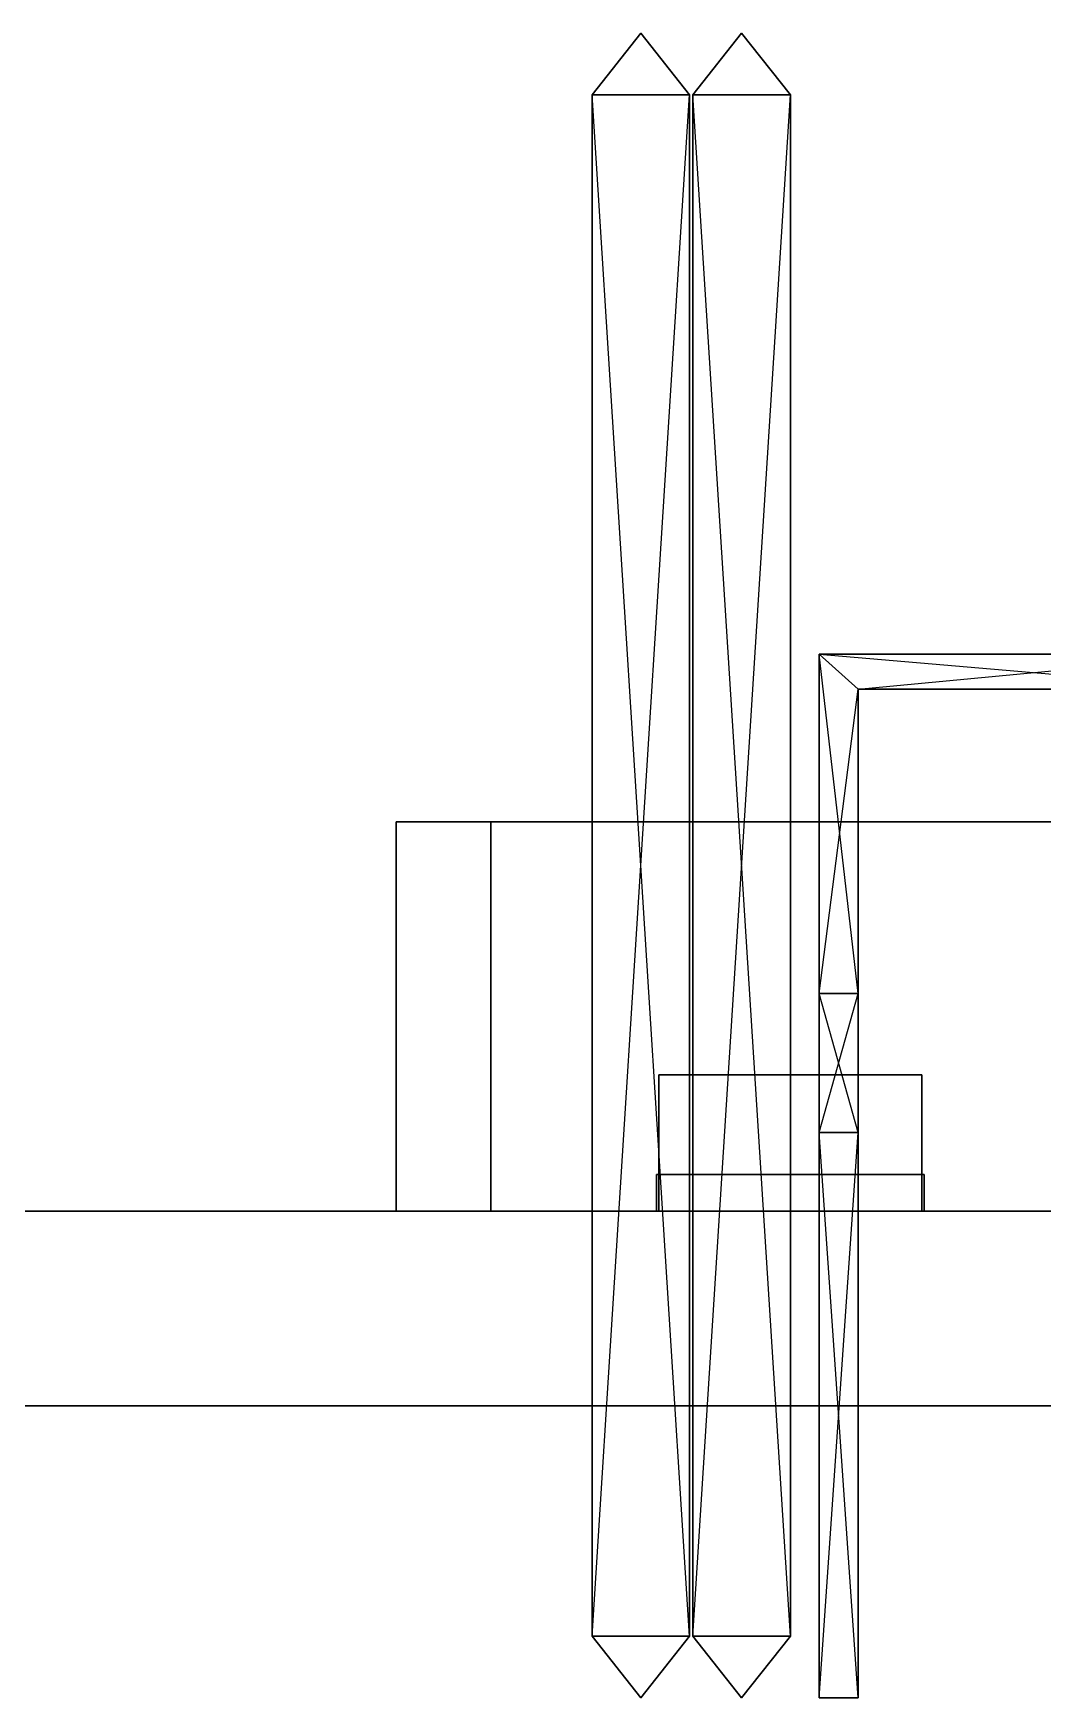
# Model space of a CAD drawing. Extents: x -3564 to 3564, y -219 to 258.
# Drawn here: x -1152.8 to -948.8, y -78.7 to 257.9 of the extents above; entities that cross this region are included whole.
import ezdxf

# ---------------------------------------------------------------- set-up
doc = ezdxf.new("R2010")
doc.units = 0
doc.layers.add('UB3D', color=1, linetype='CONTINUOUS')

msp = doc.modelspace()

# ---------------------------------------------------------------- linework, layer by layer
at = {"layer": 'UB3D', "color": 254}
for points in [[(-1020.15748, 245.406811, -1320.15748), (-1039.84252, 245.406811, -1320.15748), (-1030, 257.874016, -1330)], [(-1039.84252, 245.406811, -1339.84252), (-1020.15748, 245.406811, -1339.84252), (-1030, 257.874016, -1330)], [(-1039.84252, 245.406811, -1320.15748), (-1039.84252, 245.406811, -1339.84252), (-1030, 257.874016, -1330)], [(-1020.15748, 245.406811, -1339.84252), (-1020.15748, 245.406811, -1320.15748), (-1030, 257.874016, -1330)], [(-1019.47752, 245.406811, 1309.79248), (-999.79248, 245.406811, 1309.79248), (-1009.635, 257.874016, 1319.635)], [(-999.79248, 245.406811, 1329.47752), (-1019.47752, 245.406811, 1329.47752), (-1009.635, 257.874016, 1319.635)], [(-1019.47752, 245.406811, 1329.47752), (-1019.47752, 245.406811, 1309.79248), (-1009.635, 257.874016, 1319.635)], [(-999.79248, 245.406811, 1309.79248), (-999.79248, 245.406811, 1329.47752), (-1009.635, 257.874016, 1319.635)], [(-1020.15748, -66.272953, -1320.15748), (-1039.84252, -66.272953, -1320.15748), (-1020.15748, 245.406811, -1320.15748)], [(-1039.84252, -66.272953, -1320.15748), (-1020.15748, 245.406811, -1320.15748), (-1039.84252, 245.406811, -1320.15748)], [(-1039.84252, -66.272953, -1339.84252), (-1020.15748, -66.272953, -1339.84252), (-1039.84252, 245.406811, -1339.84252)], [(-1020.15748, -66.272953, -1339.84252), (-1039.84252, 245.406811, -1339.84252), (-1020.15748, 245.406811, -1339.84252)], [(-1039.84252, -66.272953, -1320.15748), (-1039.84252, -66.272953, -1339.84252), (-1039.84252, 245.406811, -1320.15748)], [(-1039.84252, -66.272953, -1339.84252), (-1039.84252, 245.406811, -1320.15748), (-1039.84252, 245.406811, -1339.84252)], [(-1020.15748, -66.272953, -1339.84252), (-1020.15748, -66.272953, -1320.15748), (-1020.15748, 245.406811, -1339.84252)], [(-1020.15748, -66.272953, -1320.15748), (-1020.15748, 245.406811, -1339.84252), (-1020.15748, 245.406811, -1320.15748)], [(-1019.47752, -66.272953, 1309.79248), (-999.79248, -66.272953, 1309.79248), (-1019.47752, 245.406811, 1309.79248)], [(-999.79248, -66.272953, 1309.79248), (-1019.47752, 245.406811, 1309.79248), (-999.79248, 245.406811, 1309.79248)], [(-999.79248, -66.272953, 1329.47752), (-1019.47752, -66.272953, 1329.47752), (-999.79248, 245.406811, 1329.47752)], [(-1019.47752, -66.272953, 1329.47752), (-999.79248, 245.406811, 1329.47752), (-1019.47752, 245.406811, 1329.47752)], [(-1019.47752, -66.272953, 1329.47752), (-1019.47752, -66.272953, 1309.79248), (-1019.47752, 245.406811, 1329.47752)], [(-1019.47752, -66.272953, 1309.79248), (-1019.47752, 245.406811, 1329.47752), (-1019.47752, 245.406811, 1309.79248)], [(-999.79248, -66.272953, 1309.79248), (-999.79248, -66.272953, 1329.47752), (-999.79248, 245.406811, 1309.79248)], [(-999.79248, -66.272953, 1329.47752), (-999.79248, 245.406811, 1309.79248), (-999.79248, 245.406811, 1329.47752)], [(-993.937008, 63.700787, -538.543307), (-993.937008, 63.700787, -481.456693), (-993.937008, 132.283465, -538.543307)], [(-993.937008, 63.700787, -481.456693), (-993.937008, 132.283465, -538.543307), (-993.937008, 132.283465, -481.456693)], [(-993.937008, 132.283465, -538.543307), (-993.937008, 132.283465, -481.456693), (-911.259843, 132.283465, -538.543307)], [(-993.937008, 132.283465, -481.456693), (-911.259843, 132.283465, -538.543307), (-911.259843, 132.283465, -481.456693)], [(-993.937008, 63.700787, -538.543307), (-986.062992, 125.249331, -538.543307), (-993.937008, 132.283465, -538.543307)], [(-986.062992, 125.249331, -538.543307), (-993.937008, 132.283465, -538.543307), (-911.259843, 125.249331, -538.543307)], [(-993.937008, 132.283465, -538.543307), (-911.259843, 125.249331, -538.543307), (-911.259843, 132.283465, -538.543307)], [(-993.937008, 63.700787, -481.456693), (-986.062992, 63.700787, -481.456693), (-993.937008, 132.283465, -481.456693)], [(-986.062992, 63.700787, -481.456693), (-993.937008, 132.283465, -481.456693), (-986.062992, 125.249331, -481.456693)], [(-993.937008, 132.283465, -481.456693), (-986.062992, 125.249331, -481.456693), (-911.259843, 132.283465, -481.456693)], [(-993.937008, 63.700787, -638.543307), (-993.937008, 63.700787, -581.456693), (-993.937008, 132.283465, -638.543307)], [(-993.937008, 63.700787, -581.456693), (-993.937008, 132.283465, -638.543307), (-993.937008, 132.283465, -581.456693)], [(-993.937008, 132.283465, -638.543307), (-993.937008, 132.283465, -581.456693), (-911.259843, 132.283465, -638.543307)], [(-993.937008, 132.283465, -581.456693), (-911.259843, 132.283465, -638.543307), (-911.259843, 132.283465, -581.456693)], [(-993.937008, 63.700787, -638.543307), (-986.062992, 125.249331, -638.543307), (-993.937008, 132.283465, -638.543307)], [(-986.062992, 125.249331, -638.543307), (-993.937008, 132.283465, -638.543307), (-911.259843, 125.249331, -638.543307)], [(-993.937008, 132.283465, -638.543307), (-911.259843, 125.249331, -638.543307), (-911.259843, 132.283465, -638.543307)], [(-993.937008, 63.700787, -581.456693), (-986.062992, 63.700787, -581.456693), (-993.937008, 132.283465, -581.456693)], [(-986.062992, 63.700787, -581.456693), (-993.937008, 132.283465, -581.456693), (-986.062992, 125.249331, -581.456693)], [(-993.937008, 132.283465, -581.456693), (-986.062992, 125.249331, -581.456693), (-911.259843, 132.283465, -581.456693)], [(-993.937008, 63.700787, 141.456693), (-993.937008, 63.700787, 198.543307), (-993.937008, 132.283465, 141.456693)], [(-993.937008, 63.700787, 198.543307), (-993.937008, 132.283465, 141.456693), (-993.937008, 132.283465, 198.543307)], [(-993.937008, 132.283465, 141.456693), (-993.937008, 132.283465, 198.543307), (-911.259843, 132.283465, 141.456693)], [(-993.937008, 132.283465, 198.543307), (-911.259843, 132.283465, 141.456693), (-911.259843, 132.283465, 198.543307)], [(-993.937008, 63.700787, 141.456693), (-986.062992, 125.249331, 141.456693), (-993.937008, 132.283465, 141.456693)], [(-986.062992, 125.249331, 141.456693), (-993.937008, 132.283465, 141.456693), (-911.259843, 125.249331, 141.456693)], [(-993.937008, 132.283465, 141.456693), (-911.259843, 125.249331, 141.456693), (-911.259843, 132.283465, 141.456693)], [(-993.937008, 63.700787, 198.543307), (-986.062992, 63.700787, 198.543307), (-993.937008, 132.283465, 198.543307)], [(-986.062992, 63.700787, 198.543307), (-993.937008, 132.283465, 198.543307), (-986.062992, 125.249331, 198.543307)], [(-993.937008, 132.283465, 198.543307), (-986.062992, 125.249331, 198.543307), (-911.259843, 132.283465, 198.543307)], [(-993.937008, 63.700787, 241.456693), (-993.937008, 63.700787, 298.543307), (-993.937008, 132.283465, 241.456693)], [(-993.937008, 63.700787, 298.543307), (-993.937008, 132.283465, 241.456693), (-993.937008, 132.283465, 298.543307)], [(-993.937008, 132.283465, 241.456693), (-993.937008, 132.283465, 298.543307), (-911.259843, 132.283465, 241.456693)], [(-993.937008, 132.283465, 298.543307), (-911.259843, 132.283465, 241.456693), (-911.259843, 132.283465, 298.543307)], [(-993.937008, 63.700787, 241.456693), (-986.062992, 125.249331, 241.456693), (-993.937008, 132.283465, 241.456693)], [(-986.062992, 125.249331, 241.456693), (-993.937008, 132.283465, 241.456693), (-911.259843, 125.249331, 241.456693)], [(-993.937008, 132.283465, 241.456693), (-911.259843, 125.249331, 241.456693), (-911.259843, 132.283465, 241.456693)], [(-993.937008, 63.700787, 298.543307), (-986.062992, 63.700787, 298.543307), (-993.937008, 132.283465, 298.543307)], [(-986.062992, 63.700787, 298.543307), (-993.937008, 132.283465, 298.543307), (-986.062992, 125.249331, 298.543307)], [(-993.937008, 132.283465, 298.543307), (-986.062992, 125.249331, 298.543307), (-911.259843, 132.283465, 298.543307)], [(-986.062992, 125.249331, -481.456693), (-911.259843, 132.283465, -481.456693), (-911.259843, 125.249331, -481.456693)], [(-986.062992, 125.249331, -581.456693), (-911.259843, 132.283465, -581.456693), (-911.259843, 125.249331, -581.456693)], [(-986.062992, 125.249331, 198.543307), (-911.259843, 132.283465, 198.543307), (-911.259843, 125.249331, 198.543307)], [(-986.062992, 125.249331, 298.543307), (-911.259843, 132.283465, 298.543307), (-911.259843, 125.249331, 298.543307)], [(-986.062992, 63.700787, -538.543307), (-993.937008, 63.700787, -538.543307), (-986.062992, 125.249331, -538.543307)], [(-986.062992, 63.700787, -638.543307), (-993.937008, 63.700787, -638.543307), (-986.062992, 125.249331, -638.543307)], [(-986.062992, 63.700787, 141.456693), (-993.937008, 63.700787, 141.456693), (-986.062992, 125.249331, 141.456693)], [(-986.062992, 63.700787, 241.456693), (-993.937008, 63.700787, 241.456693), (-986.062992, 125.249331, 241.456693)], [(-911.259843, 125.249331, -538.543307), (-911.259843, 125.249331, -481.456693), (-986.062992, 125.249331, -538.543307)], [(-911.259843, 125.249331, -481.456693), (-986.062992, 125.249331, -538.543307), (-986.062992, 125.249331, -481.456693)], [(-986.062992, 125.249331, -538.543307), (-986.062992, 125.249331, -481.456693), (-986.062992, 63.700787, -538.543307)], [(-986.062992, 125.249331, -481.456693), (-986.062992, 63.700787, -538.543307), (-986.062992, 63.700787, -481.456693)], [(-911.259843, 125.249331, -638.543307), (-911.259843, 125.249331, -581.456693), (-986.062992, 125.249331, -638.543307)], [(-911.259843, 125.249331, -581.456693), (-986.062992, 125.249331, -638.543307), (-986.062992, 125.249331, -581.456693)], [(-986.062992, 125.249331, -638.543307), (-986.062992, 125.249331, -581.456693), (-986.062992, 63.700787, -638.543307)], [(-986.062992, 125.249331, -581.456693), (-986.062992, 63.700787, -638.543307), (-986.062992, 63.700787, -581.456693)], [(-911.259843, 125.249331, 141.456693), (-911.259843, 125.249331, 198.543307), (-986.062992, 125.249331, 141.456693)], [(-911.259843, 125.249331, 198.543307), (-986.062992, 125.249331, 141.456693), (-986.062992, 125.249331, 198.543307)], [(-986.062992, 125.249331, 141.456693), (-986.062992, 125.249331, 198.543307), (-986.062992, 63.700787, 141.456693)], [(-986.062992, 125.249331, 198.543307), (-986.062992, 63.700787, 141.456693), (-986.062992, 63.700787, 198.543307)], [(-911.259843, 125.249331, 241.456693), (-911.259843, 125.249331, 298.543307), (-986.062992, 125.249331, 241.456693)], [(-911.259843, 125.249331, 298.543307), (-986.062992, 125.249331, 241.456693), (-986.062992, 125.249331, 298.543307)], [(-986.062992, 125.249331, 241.456693), (-986.062992, 125.249331, 298.543307), (-986.062992, 63.700787, 241.456693)], [(-986.062992, 125.249331, 298.543307), (-986.062992, 63.700787, 241.456693), (-986.062992, 63.700787, 298.543307)], [(-993.937008, 35.564291, -517.874016), (-993.937008, 35.564291, -502.125984), (-993.937008, 63.700787, -538.543307)], [(-993.937008, 35.564291, -502.125984), (-993.937008, 63.700787, -538.543307), (-993.937008, 63.700787, -481.456693)], [(-986.062992, 35.564291, -517.874016), (-993.937008, 35.564291, -517.874016), (-986.062992, 63.700787, -538.543307)], [(-993.937008, 35.564291, -517.874016), (-986.062992, 63.700787, -538.543307), (-993.937008, 63.700787, -538.543307)], [(-993.937008, 35.564291, -502.125984), (-986.062992, 35.564291, -502.125984), (-993.937008, 63.700787, -481.456693)], [(-986.062992, 35.564291, -502.125984), (-993.937008, 63.700787, -481.456693), (-986.062992, 63.700787, -481.456693)], [(-993.937008, 35.564291, -617.874016), (-993.937008, 35.564291, -602.125984), (-993.937008, 63.700787, -638.543307)], [(-993.937008, 35.564291, -602.125984), (-993.937008, 63.700787, -638.543307), (-993.937008, 63.700787, -581.456693)], [(-986.062992, 35.564291, -617.874016), (-993.937008, 35.564291, -617.874016), (-986.062992, 63.700787, -638.543307)], [(-993.937008, 35.564291, -617.874016), (-986.062992, 63.700787, -638.543307), (-993.937008, 63.700787, -638.543307)], [(-993.937008, 35.564291, -602.125984), (-986.062992, 35.564291, -602.125984), (-993.937008, 63.700787, -581.456693)], [(-986.062992, 35.564291, -602.125984), (-993.937008, 63.700787, -581.456693), (-986.062992, 63.700787, -581.456693)], [(-993.937008, 35.564291, 162.125984), (-993.937008, 35.564291, 177.874016), (-993.937008, 63.700787, 141.456693)], [(-993.937008, 35.564291, 177.874016), (-993.937008, 63.700787, 141.456693), (-993.937008, 63.700787, 198.543307)], [(-986.062992, 35.564291, 162.125984), (-993.937008, 35.564291, 162.125984), (-986.062992, 63.700787, 141.456693)], [(-993.937008, 35.564291, 162.125984), (-986.062992, 63.700787, 141.456693), (-993.937008, 63.700787, 141.456693)], [(-993.937008, 35.564291, 177.874016), (-986.062992, 35.564291, 177.874016), (-993.937008, 63.700787, 198.543307)], [(-986.062992, 35.564291, 177.874016), (-993.937008, 63.700787, 198.543307), (-986.062992, 63.700787, 198.543307)], [(-993.937008, 35.564291, 262.125984), (-993.937008, 35.564291, 277.874016), (-993.937008, 63.700787, 241.456693)], [(-993.937008, 35.564291, 277.874016), (-993.937008, 63.700787, 241.456693), (-993.937008, 63.700787, 298.543307)], [(-986.062992, 35.564291, 262.125984), (-993.937008, 35.564291, 262.125984), (-986.062992, 63.700787, 241.456693)], [(-993.937008, 35.564291, 262.125984), (-986.062992, 63.700787, 241.456693), (-993.937008, 63.700787, 241.456693)], [(-993.937008, 35.564291, 277.874016), (-986.062992, 35.564291, 277.874016), (-993.937008, 63.700787, 298.543307)], [(-986.062992, 35.564291, 277.874016), (-993.937008, 63.700787, 298.543307), (-986.062992, 63.700787, 298.543307)], [(-986.062992, 63.700787, -538.543307), (-986.062992, 63.700787, -481.456693), (-986.062992, 35.564291, -517.874016)], [(-986.062992, 63.700787, -481.456693), (-986.062992, 35.564291, -517.874016), (-986.062992, 35.564291, -502.125984)], [(-986.062992, 63.700787, -638.543307), (-986.062992, 63.700787, -581.456693), (-986.062992, 35.564291, -617.874016)], [(-986.062992, 63.700787, -581.456693), (-986.062992, 35.564291, -617.874016), (-986.062992, 35.564291, -602.125984)], [(-986.062992, 63.700787, 141.456693), (-986.062992, 63.700787, 198.543307), (-986.062992, 35.564291, 162.125984)], [(-986.062992, 63.700787, 198.543307), (-986.062992, 35.564291, 162.125984), (-986.062992, 35.564291, 177.874016)], [(-986.062992, 63.700787, 241.456693), (-986.062992, 63.700787, 298.543307), (-986.062992, 35.564291, 262.125984)], [(-986.062992, 63.700787, 298.543307), (-986.062992, 35.564291, 262.125984), (-986.062992, 35.564291, 277.874016)], [(-993.937008, -78.740157, -517.874016), (-993.937008, -78.740157, -502.125984), (-993.937008, 35.564291, -517.874016)], [(-993.937008, -78.740157, -502.125984), (-993.937008, 35.564291, -517.874016), (-993.937008, 35.564291, -502.125984)], [(-986.062992, -78.740157, -517.874016), (-993.937008, -78.740157, -517.874016), (-986.062992, 35.564291, -517.874016)], [(-993.937008, -78.740157, -517.874016), (-986.062992, 35.564291, -517.874016), (-993.937008, 35.564291, -517.874016)], [(-993.937008, -78.740157, -502.125984), (-986.062992, -78.740157, -502.125984), (-993.937008, 35.564291, -502.125984)], [(-986.062992, -78.740157, -502.125984), (-993.937008, 35.564291, -502.125984), (-986.062992, 35.564291, -502.125984)], [(-993.937008, -78.740157, -617.874016), (-993.937008, -78.740157, -602.125984), (-993.937008, 35.564291, -617.874016)], [(-993.937008, -78.740157, -602.125984), (-993.937008, 35.564291, -617.874016), (-993.937008, 35.564291, -602.125984)], [(-986.062992, -78.740157, -617.874016), (-993.937008, -78.740157, -617.874016), (-986.062992, 35.564291, -617.874016)], [(-993.937008, -78.740157, -617.874016), (-986.062992, 35.564291, -617.874016), (-993.937008, 35.564291, -617.874016)], [(-993.937008, -78.740157, -602.125984), (-986.062992, -78.740157, -602.125984), (-993.937008, 35.564291, -602.125984)], [(-986.062992, -78.740157, -602.125984), (-993.937008, 35.564291, -602.125984), (-986.062992, 35.564291, -602.125984)], [(-993.937008, -78.740157, 162.125984), (-993.937008, -78.740157, 177.874016), (-993.937008, 35.564291, 162.125984)], [(-993.937008, -78.740157, 177.874016), (-993.937008, 35.564291, 162.125984), (-993.937008, 35.564291, 177.874016)], [(-986.062992, -78.740157, 162.125984), (-993.937008, -78.740157, 162.125984), (-986.062992, 35.564291, 162.125984)], [(-993.937008, -78.740157, 162.125984), (-986.062992, 35.564291, 162.125984), (-993.937008, 35.564291, 162.125984)], [(-993.937008, -78.740157, 177.874016), (-986.062992, -78.740157, 177.874016), (-993.937008, 35.564291, 177.874016)], [(-986.062992, -78.740157, 177.874016), (-993.937008, 35.564291, 177.874016), (-986.062992, 35.564291, 177.874016)], [(-993.937008, -78.740157, 262.125984), (-993.937008, -78.740157, 277.874016), (-993.937008, 35.564291, 262.125984)], [(-993.937008, -78.740157, 277.874016), (-993.937008, 35.564291, 262.125984), (-993.937008, 35.564291, 277.874016)], [(-986.062992, -78.740157, 262.125984), (-993.937008, -78.740157, 262.125984), (-986.062992, 35.564291, 262.125984)], [(-993.937008, -78.740157, 262.125984), (-986.062992, 35.564291, 262.125984), (-993.937008, 35.564291, 262.125984)], [(-993.937008, -78.740157, 277.874016), (-986.062992, -78.740157, 277.874016), (-993.937008, 35.564291, 277.874016)], [(-986.062992, -78.740157, 277.874016), (-993.937008, 35.564291, 277.874016), (-986.062992, 35.564291, 277.874016)], [(-986.062992, 35.564291, -517.874016), (-986.062992, 35.564291, -502.125984), (-986.062992, -78.740157, -517.874016)], [(-986.062992, 35.564291, -502.125984), (-986.062992, -78.740157, -517.874016), (-986.062992, -78.740157, -502.125984)], [(-986.062992, 35.564291, -617.874016), (-986.062992, 35.564291, -602.125984), (-986.062992, -78.740157, -617.874016)], [(-986.062992, 35.564291, -602.125984), (-986.062992, -78.740157, -617.874016), (-986.062992, -78.740157, -602.125984)], [(-986.062992, 35.564291, 162.125984), (-986.062992, 35.564291, 177.874016), (-986.062992, -78.740157, 162.125984)], [(-986.062992, 35.564291, 177.874016), (-986.062992, -78.740157, 162.125984), (-986.062992, -78.740157, 177.874016)], [(-986.062992, 35.564291, 262.125984), (-986.062992, 35.564291, 277.874016), (-986.062992, -78.740157, 262.125984)], [(-986.062992, 35.564291, 277.874016), (-986.062992, -78.740157, 262.125984), (-986.062992, -78.740157, 277.874016)], [(-1030, -78.740157, -1330), (-1020.15748, -66.272953, -1320.15748), (-1039.84252, -66.272953, -1320.15748)], [(-1030, -78.740157, -1330), (-1039.84252, -66.272953, -1339.84252), (-1020.15748, -66.272953, -1339.84252)], [(-1030, -78.740157, -1330), (-1039.84252, -66.272953, -1320.15748), (-1039.84252, -66.272953, -1339.84252)], [(-1030, -78.740157, -1330), (-1020.15748, -66.272953, -1339.84252), (-1020.15748, -66.272953, -1320.15748)], [(-1009.635, -78.740157, 1319.635), (-1019.47752, -66.272953, 1309.79248), (-999.79248, -66.272953, 1309.79248)], [(-1009.635, -78.740157, 1319.635), (-999.79248, -66.272953, 1329.47752), (-1019.47752, -66.272953, 1329.47752)], [(-1009.635, -78.740157, 1319.635), (-1019.47752, -66.272953, 1329.47752), (-1019.47752, -66.272953, 1309.79248)], [(-1009.635, -78.740157, 1319.635), (-999.79248, -66.272953, 1309.79248), (-999.79248, -66.272953, 1329.47752)], [(-986.062992, -78.740157, -517.874016), (-986.062992, -78.740157, -502.125984), (-993.937008, -78.740157, -517.874016)], [(-986.062992, -78.740157, -502.125984), (-993.937008, -78.740157, -517.874016), (-993.937008, -78.740157, -502.125984)], [(-986.062992, -78.740157, -617.874016), (-986.062992, -78.740157, -602.125984), (-993.937008, -78.740157, -617.874016)], [(-986.062992, -78.740157, -602.125984), (-993.937008, -78.740157, -617.874016), (-993.937008, -78.740157, -602.125984)], [(-986.062992, -78.740157, 162.125984), (-986.062992, -78.740157, 177.874016), (-993.937008, -78.740157, 162.125984)], [(-986.062992, -78.740157, 177.874016), (-993.937008, -78.740157, 162.125984), (-993.937008, -78.740157, 177.874016)], [(-986.062992, -78.740157, 262.125984), (-986.062992, -78.740157, 277.874016), (-993.937008, -78.740157, 262.125984)], [(-986.062992, -78.740157, 277.874016), (-993.937008, -78.740157, 262.125984), (-993.937008, -78.740157, 277.874016)]]:
    msp.add_3dface(points, dxfattribs=at)
at = {"layer": 'UB3D', "color": 27}
for points in [[(-1079.46, 19.689016, -1379.59), (-1079.46, 19.689016, -1280.51), (-1079.46, 98.429173, -1280.51), (-1079.46, 98.429173, -1379.59)], [(-1079.46, 19.689016, -1280.51), (-679.27, 19.689016, -1280.51), (-679.27, 98.429173, -1280.51), (-1079.46, 98.429173, -1280.51)], [(-679.27, 19.689016, -1379.59), (-1079.46, 19.689016, -1379.59), (-1079.46, 98.429173, -1379.59), (-679.27, 98.429173, -1379.59)], [(-679.27, 98.429173, -1379.59), (-679.27, 98.429173, -1280.51), (-1079.46, 98.429173, -1280.51)], [(-679.27, 98.429173, -1379.59), (-1079.46, 98.429173, -1280.51), (-1079.46, 98.429173, -1379.59)], [(-679.27, 98.429173, -1379.59), (-1079.46, 98.429173, -1379.59), (-679.27, 98.429173, -1379.59)], [(-660.175, 19.689016, 1270.145), (-1060.365, 19.689016, 1270.145), (-1060.365, 98.429173, 1270.145), (-660.175, 98.429173, 1270.145)], [(-1060.365, 19.689016, 1270.145), (-1060.365, 19.689016, 1369.225), (-1060.365, 98.429173, 1369.225), (-1060.365, 98.429173, 1270.145)], [(-1060.365, 19.689016, 1369.225), (-660.175, 19.689016, 1369.225), (-660.175, 98.429173, 1369.225), (-1060.365, 98.429173, 1369.225)], [(-1060.365, 98.429173, 1369.225), (-1060.365, 98.429173, 1270.145), (-660.175, 98.429173, 1270.145)], [(-1060.365, 98.429173, 1369.225), (-660.175, 98.429173, 1270.145), (-660.175, 98.429173, 1369.225)], [(-1060.365, 98.429173, 1369.225), (-660.175, 98.429173, 1369.225), (-1060.365, 98.429173, 1369.225)], [(-973.228346, 19.689016, -262.992126), (-1026.377953, 19.689016, -262.992126), (-1026.377953, 47.248071, -262.992126), (-973.228346, 47.248071, -262.992126)], [(-1026.377953, 19.689016, -262.992126), (-1026.377953, 19.689016, -176.377953), (-1026.377953, 47.248071, -176.377953), (-1026.377953, 47.248071, -262.992126)], [(-1026.377953, 19.689016, -176.377953), (-973.228346, 19.689016, -176.377953), (-973.228346, 47.248071, -176.377953), (-1026.377953, 47.248071, -176.377953)], [(-1026.377953, 47.248071, -176.377953), (-1026.377953, 47.248071, -262.992126), (-973.228346, 47.248071, -262.992126)], [(-1026.377953, 47.248071, -176.377953), (-973.228346, 47.248071, -262.992126), (-973.228346, 47.248071, -176.377953)], [(-1026.377953, 47.248071, -176.377953), (-973.228346, 47.248071, -176.377953), (-1026.377953, 47.248071, -176.377953)], [(-1026.377953, 19.689016, -23.228346), (-1026.377953, 19.689016, 62.992126), (-1026.377953, 47.248071, 62.992126), (-1026.377953, 47.248071, -23.228346)], [(-1026.377953, 19.689016, 62.992126), (-973.228346, 19.689016, 62.992126), (-973.228346, 47.248071, 62.992126), (-1026.377953, 47.248071, 62.992126)], [(-973.228346, 19.689016, -23.228346), (-1026.377953, 19.689016, -23.228346), (-1026.377953, 47.248071, -23.228346), (-973.228346, 47.248071, -23.228346)], [(-973.228346, 47.248071, -23.228346), (-973.228346, 47.248071, 62.992126), (-1026.377953, 47.248071, 62.992126)], [(-973.228346, 47.248071, -23.228346), (-1026.377953, 47.248071, 62.992126), (-1026.377953, 47.248071, -23.228346)], [(-973.228346, 47.248071, -23.228346), (-1026.377953, 47.248071, -23.228346), (-973.228346, 47.248071, -23.228346)], [(-973.228346, 19.689016, -176.377953), (-973.228346, 19.689016, -262.992126), (-973.228346, 47.248071, -262.992126), (-973.228346, 47.248071, -176.377953)], [(-973.228346, 19.689016, 62.992126), (-973.228346, 19.689016, -23.228346), (-973.228346, 47.248071, -23.228346), (-973.228346, 47.248071, 62.992126)], [(-1079.46, 19.689016, -1379.59), (-1079.46, 19.689016, -1280.51), (-679.27, 19.689016, -1280.51)], [(-1079.46, 19.689016, -1379.59), (-679.27, 19.689016, -1280.51), (-679.27, 19.689016, -1379.59)], [(-1079.46, 19.689016, -1379.59), (-679.27, 19.689016, -1379.59), (-1079.46, 19.689016, -1379.59)], [(-660.175, 19.689016, 1369.225), (-660.175, 19.689016, 1270.145), (-1060.365, 19.689016, 1270.145)], [(-660.175, 19.689016, 1369.225), (-1060.365, 19.689016, 1270.145), (-1060.365, 19.689016, 1369.225)], [(-660.175, 19.689016, 1369.225), (-1060.365, 19.689016, 1369.225), (-660.175, 19.689016, 1369.225)], [(-973.228346, 19.689016, -176.377953), (-973.228346, 19.689016, -262.992126), (-1026.377953, 19.689016, -262.992126)], [(-973.228346, 19.689016, -176.377953), (-1026.377953, 19.689016, -262.992126), (-1026.377953, 19.689016, -176.377953)], [(-973.228346, 19.689016, -176.377953), (-1026.377953, 19.689016, -176.377953), (-973.228346, 19.689016, -176.377953)], [(-1026.377953, 19.689016, -23.228346), (-1026.377953, 19.689016, 62.992126), (-973.228346, 19.689016, 62.992126)], [(-1026.377953, 19.689016, -23.228346), (-973.228346, 19.689016, 62.992126), (-973.228346, 19.689016, -23.228346)], [(-1026.377953, 19.689016, -23.228346), (-973.228346, 19.689016, -23.228346), (-1026.377953, 19.689016, -23.228346)]]:
    msp.add_3dface(points, dxfattribs=at)
at = {"layer": 'UB3D', "color": 253}
for points in [[(-972.725984, 19.685039, -203.267717), (-1026.880394, 19.685039, -203.267717), (-1026.880394, 27.074803, -203.267717), (-972.725984, 27.074803, -203.267717)], [(-1026.880394, 19.685039, -203.267717), (-1026.880394, 19.685039, -176.377953), (-1026.880394, 27.074803, -176.377953), (-1026.880394, 27.074803, -203.267717)], [(-1026.880394, 19.685039, -176.377953), (-973.228346, 19.685039, -175.875512), (-973.228346, 27.074803, -175.875512), (-1026.880394, 27.074803, -176.377953)], [(-1026.377953, 19.685039, -263.494488), (-1026.880394, 19.685039, -236.732283), (-1026.880394, 27.074803, -236.732283), (-1026.377953, 27.074803, -263.494488)], [(-1026.880394, 19.685039, -236.732283), (-972.725984, 19.685039, -236.732283), (-972.725984, 27.074803, -236.732283), (-1026.880394, 27.074803, -236.732283)], [(-1026.880394, 27.074803, -176.377953), (-1026.880394, 27.074803, -203.267717), (-972.725984, 27.074803, -203.267717)], [(-1026.880394, 27.074803, -176.377953), (-972.725984, 27.074803, -203.267717), (-973.228346, 27.074803, -175.875512)], [(-1026.880394, 27.074803, -176.377953), (-973.228346, 27.074803, -175.875512), (-1026.880394, 27.074803, -176.377953)], [(-972.725984, 27.074803, -262.992126), (-972.725984, 27.074803, -236.732283), (-1026.880394, 27.074803, -236.732283)], [(-972.725984, 27.074803, -262.992126), (-1026.880394, 27.074803, -236.732283), (-1026.377953, 27.074803, -263.494488)], [(-1026.377953, 19.685039, -23.730709), (-1026.880394, 19.685039, 3.267717), (-1026.880394, 27.074803, 3.267717), (-1026.377953, 27.074803, -23.730709)], [(-1026.880394, 19.685039, 3.267717), (-972.725984, 19.685039, 3.267717), (-972.725984, 27.074803, 3.267717), (-1026.880394, 27.074803, 3.267717)], [(-972.725984, 19.685039, 36.732283), (-1026.880394, 19.685039, 36.732283), (-1026.880394, 27.074803, 36.732283), (-972.725984, 27.074803, 36.732283)], [(-1026.880394, 19.685039, 36.732283), (-1026.880394, 19.685039, 62.992126), (-1026.880394, 27.074803, 62.992126), (-1026.880394, 27.074803, 36.732283)], [(-1026.880394, 19.685039, 62.992126), (-973.228346, 19.685039, 63.494567), (-973.228346, 27.074803, 63.494567), (-1026.880394, 27.074803, 62.992126)], [(-972.725984, 27.074803, -23.228346), (-972.725984, 27.074803, 3.267717), (-1026.880394, 27.074803, 3.267717)], [(-972.725984, 27.074803, -23.228346), (-1026.880394, 27.074803, 3.267717), (-1026.377953, 27.074803, -23.730709)], [(-1026.880394, 27.074803, 62.992126), (-1026.880394, 27.074803, 36.732283), (-972.725984, 27.074803, 36.732283)], [(-1026.880394, 27.074803, 62.992126), (-972.725984, 27.074803, 36.732283), (-973.228346, 27.074803, 63.494567)], [(-1026.880394, 27.074803, 62.992126), (-973.228346, 27.074803, 63.494567), (-1026.880394, 27.074803, 62.992126)], [(-972.725984, 19.685039, -262.992126), (-1026.377953, 19.685039, -263.494488), (-1026.377953, 27.074803, -263.494488), (-972.725984, 27.074803, -262.992126)], [(-972.725984, 27.074803, -262.992126), (-1026.377953, 27.074803, -263.494488), (-972.725984, 27.074803, -262.992126)], [(-972.725984, 19.685039, -23.228346), (-1026.377953, 19.685039, -23.730709), (-1026.377953, 27.074803, -23.730709), (-972.725984, 27.074803, -23.228346)], [(-972.725984, 27.074803, -23.228346), (-1026.377953, 27.074803, -23.730709), (-972.725984, 27.074803, -23.228346)], [(-973.228346, 19.685039, -175.875512), (-972.725984, 19.685039, -203.267717), (-972.725984, 27.074803, -203.267717), (-973.228346, 27.074803, -175.875512)], [(-973.228346, 19.685039, 63.494567), (-972.725984, 19.685039, 36.732283), (-972.725984, 27.074803, 36.732283), (-973.228346, 27.074803, 63.494567)], [(-972.725984, 19.685039, -236.732283), (-972.725984, 19.685039, -262.992126), (-972.725984, 27.074803, -262.992126), (-972.725984, 27.074803, -236.732283)], [(-972.725984, 19.685039, 3.267717), (-972.725984, 19.685039, -23.228346), (-972.725984, 27.074803, -23.228346), (-972.725984, 27.074803, 3.267717)], [(-973.228346, 19.685039, -175.875512), (-972.725984, 19.685039, -203.267717), (-1026.880394, 19.685039, -203.267717)], [(-973.228346, 19.685039, -175.875512), (-1026.880394, 19.685039, -203.267717), (-1026.880394, 19.685039, -176.377953)], [(-973.228346, 19.685039, -175.875512), (-1026.880394, 19.685039, -176.377953), (-973.228346, 19.685039, -175.875512)], [(-1026.377953, 19.685039, -263.494488), (-1026.880394, 19.685039, -236.732283), (-972.725984, 19.685039, -236.732283)], [(-1026.377953, 19.685039, -23.730709), (-1026.880394, 19.685039, 3.267717), (-972.725984, 19.685039, 3.267717)], [(-973.228346, 19.685039, 63.494567), (-972.725984, 19.685039, 36.732283), (-1026.880394, 19.685039, 36.732283)], [(-973.228346, 19.685039, 63.494567), (-1026.880394, 19.685039, 36.732283), (-1026.880394, 19.685039, 62.992126)], [(-973.228346, 19.685039, 63.494567), (-1026.880394, 19.685039, 62.992126), (-973.228346, 19.685039, 63.494567)], [(-1026.377953, 19.685039, -263.494488), (-972.725984, 19.685039, -236.732283), (-972.725984, 19.685039, -262.992126)], [(-1026.377953, 19.685039, -263.494488), (-972.725984, 19.685039, -262.992126), (-1026.377953, 19.685039, -263.494488)], [(-1026.377953, 19.685039, -23.730709), (-972.725984, 19.685039, 3.267717), (-972.725984, 19.685039, -23.228346)], [(-1026.377953, 19.685039, -23.730709), (-972.725984, 19.685039, -23.228346), (-1026.377953, 19.685039, -23.730709)]]:
    msp.add_3dface(points, dxfattribs=at)
at = {"layer": 'UB3D', "color": 94}
for points in [[(-3563.664173, 19.685039, -1285.920845), (3563.664154, 19.685039, -1285.920843), (-3564.266083, 19.685039, -1273.668701)], [(3563.664154, 19.685039, -1285.920843), (-3564.266083, 19.685039, -1273.668701), (3564.266063, 19.685039, -1273.668701)], [(-3564.266083, 19.685039, -1273.668701), (3564.266063, 19.685039, -1273.668701), (-3564.266063, 19.685039, -1273.668701)], [(3564.266063, 19.685039, -1273.668701), (-3564.266063, 19.685039, -1273.668701), (3564, 19.685039, -800)], [(-3564.266063, 19.685039, -1273.668701), (3564, 19.685039, -800), (-3564.266063, 19.685039)], [(3564, 19.685039, -800), (-3564.266063, 19.685039), (3564, 19.685039, -400)], [(-3564.266063, 19.685039), (3564, 19.685039, -400), (3564, 19.685039)], [(-3564.266063, 19.685039, 1273.668701), (-3564, 19.685039, 800), (3564, 19.685039, 1281.820276)], [(-2845.873622, 19.685039), (2896, 19.685039), (-3564.266063, 19.685039)], [(2896, 19.685039), (-3564.266063, 19.685039), (3564, 19.685039)], [(-3564.266063, 19.685039, 1273.668701), (3564, 19.685039, 1281.820276), (-3563.664154, 19.685039, 1285.920843)], [(-3564, 19.685039, 800), (3564, 19.685039, 1281.820276), (-2845.873622, 19.685039, 800)], [(-3561.864242, 19.685039, -1298.054995), (3561.864223, 19.685039, -1298.054991), (-3563.664173, 19.685039, -1285.920845)], [(3561.864223, 19.685039, -1298.054991), (-3563.664173, 19.685039, -1285.920845), (3563.664154, 19.685039, -1285.920843)], [(3564, 19.685039, 1281.820276), (-3563.664154, 19.685039, 1285.920843), (3563.66418, 19.685039, 1285.920846)], [(-3563.664154, 19.685039, 1285.920843), (3563.66418, 19.685039, 1285.920846), (-3561.864223, 19.685039, 1298.054991)], [(-3558.883624, 19.685039, -1309.954291), (3558.883605, 19.685039, -1309.954285), (-3561.864242, 19.685039, -1298.054995)], [(3558.883605, 19.685039, -1309.954285), (-3561.864242, 19.685039, -1298.054995), (3561.864223, 19.685039, -1298.054991)], [(3563.66418, 19.685039, 1285.920846), (-3561.864223, 19.685039, 1298.054991), (3561.864249, 19.685039, 1298.054996)], [(-3561.864223, 19.685039, 1298.054991), (3561.864249, 19.685039, 1298.054996), (-3558.883605, 19.685039, 1309.954285)], [(-3554.751023, 19.685039, -1321.504137), (3554.751005, 19.685039, -1321.50413), (-3558.883624, 19.685039, -1309.954291)], [(3554.751005, 19.685039, -1321.50413), (-3558.883624, 19.685039, -1309.954291), (3558.883605, 19.685039, -1309.954285)], [(3561.864249, 19.685039, 1298.054996), (-3558.883605, 19.685039, 1309.954285), (3558.88363, 19.685039, 1309.954293)], [(-3558.883605, 19.685039, 1309.954285), (3558.88363, 19.685039, 1309.954293), (-3554.751005, 19.685039, 1321.50413)], [(-3549.506238, 19.685039, -1332.593302), (3549.506221, 19.685039, -1332.593293), (-3554.751023, 19.685039, -1321.504137)], [(3549.506221, 19.685039, -1332.593293), (-3554.751023, 19.685039, -1321.504137), (3554.751005, 19.685039, -1321.50413)], [(3558.88363, 19.685039, 1309.954293), (-3554.751005, 19.685039, 1321.50413), (3554.751029, 19.685039, 1321.50414)], [(-3554.751005, 19.685039, 1321.50413), (3554.751029, 19.685039, 1321.50414), (-3549.506221, 19.685039, 1332.593293)], [(-3543.199781, 19.685039, -1343.114991), (3543.199765, 19.685039, -1343.11498), (-3549.506238, 19.685039, -1332.593302)], [(3543.199765, 19.685039, -1343.11498), (-3549.506238, 19.685039, -1332.593302), (3549.506221, 19.685039, -1332.593293)], [(3554.751029, 19.685039, 1321.50414), (-3549.506221, 19.685039, 1332.593293), (3549.506244, 19.685039, 1332.593305)], [(-3549.506221, 19.685039, 1332.593293), (3549.506244, 19.685039, 1332.593305), (-3543.199765, 19.685039, 1343.11498)], [(-3535.892385, 19.685039, -1352.967874), (3535.89237, 19.685039, -1352.967861), (-3543.199781, 19.685039, -1343.114991)], [(3535.89237, 19.685039, -1352.967861), (-3543.199781, 19.685039, -1343.114991), (3543.199765, 19.685039, -1343.11498)], [(3549.506244, 19.685039, 1332.593305), (-3543.199765, 19.685039, 1343.11498), (3543.199786, 19.685039, 1343.114994)], [(-3543.199765, 19.685039, 1343.11498), (3543.199786, 19.685039, 1343.114994), (-3535.89237, 19.685039, 1352.967861)], [(-3527.654425, 19.685039, -1362.057062), (3527.654411, 19.685039, -1362.057048), (-3535.892385, 19.685039, -1352.967874)], [(3527.654411, 19.685039, -1362.057048), (-3535.892385, 19.685039, -1352.967874), (3535.89237, 19.685039, -1352.967861)], [(3543.199786, 19.685039, 1343.114994), (-3535.89237, 19.685039, 1352.967861), (3535.89239, 19.685039, 1352.967878)], [(-3535.89237, 19.685039, 1352.967861), (3535.89239, 19.685039, 1352.967878), (-3527.654411, 19.685039, 1362.057048)], [(-3518.565236, 19.685039, -1370.295023), (3518.565224, 19.685039, -1370.295007), (-3527.654425, 19.685039, -1362.057062)], [(3518.565224, 19.685039, -1370.295007), (-3527.654425, 19.685039, -1362.057062), (3527.654411, 19.685039, -1362.057048)], [(3535.89239, 19.685039, 1352.967878), (-3527.654411, 19.685039, 1362.057048), (3527.654429, 19.685039, 1362.057067)], [(-3527.654411, 19.685039, 1362.057048), (3527.654429, 19.685039, 1362.057067), (-3518.565224, 19.685039, 1370.295007)], [(-3508.712353, 19.685039, -1377.602419), (3508.712342, 19.685039, -1377.602402), (-3518.565236, 19.685039, -1370.295023)], [(3508.712342, 19.685039, -1377.602402), (-3518.565236, 19.685039, -1370.295023), (3518.565224, 19.685039, -1370.295007)], [(3527.654429, 19.685039, 1362.057067), (-3518.565224, 19.685039, 1370.295007), (3518.56524, 19.685039, 1370.295028)], [(-3518.565224, 19.685039, 1370.295007), (3518.56524, 19.685039, 1370.295028), (-3508.712342, 19.685039, 1377.602402)], [(-3498.190664, 19.685039, -1383.908876), (3498.190655, 19.685039, -1383.908859), (-3508.712353, 19.685039, -1377.602419)], [(3498.190655, 19.685039, -1383.908859), (-3508.712353, 19.685039, -1377.602419), (3508.712342, 19.685039, -1377.602402)], [(3518.56524, 19.685039, 1370.295028), (-3508.712342, 19.685039, 1377.602402), (3508.712357, 19.685039, 1377.602424)], [(-3508.712342, 19.685039, 1377.602402), (3508.712357, 19.685039, 1377.602424), (-3498.190655, 19.685039, 1383.908859)], [(-3487.1015, 19.685039, -1389.153661), (3487.101492, 19.685039, -1389.153642), (-3498.190664, 19.685039, -1383.908876)], [(3487.101492, 19.685039, -1389.153642), (-3498.190664, 19.685039, -1383.908876), (3498.190655, 19.685039, -1383.908859)], [(3508.712357, 19.685039, 1377.602424), (-3498.190655, 19.685039, 1383.908859), (3498.190667, 19.685039, 1383.908882)], [(-3498.190655, 19.685039, 1383.908859), (3498.190667, 19.685039, 1383.908882), (-3487.101492, 19.685039, 1389.153642)], [(-3475.551653, 19.685039, -1393.286262), (3475.551648, 19.685039, -1393.286243), (-3487.1015, 19.685039, -1389.153661)], [(3475.551648, 19.685039, -1393.286243), (-3487.1015, 19.685039, -1389.153661), (3487.101492, 19.685039, -1389.153642)], [(3498.190667, 19.685039, 1383.908882), (-3487.101492, 19.685039, 1389.153642), (3487.101502, 19.685039, 1389.153666)], [(-3487.101492, 19.685039, 1389.153642), (3487.101502, 19.685039, 1389.153666), (-3475.551648, 19.685039, 1393.286243)], [(-3463.652357, 19.685039, -1396.26688), (3463.652353, 19.685039, -1396.266861), (-3475.551653, 19.685039, -1393.286262)], [(3463.652353, 19.685039, -1396.266861), (-3475.551653, 19.685039, -1393.286262), (3475.551648, 19.685039, -1393.286243)], [(3487.101502, 19.685039, 1389.153666), (-3475.551648, 19.685039, 1393.286243), (3475.551655, 19.685039, 1393.286268)], [(-3475.551648, 19.685039, 1393.286243), (3475.551655, 19.685039, 1393.286268), (-3463.652353, 19.685039, 1396.266861)], [(-3451.518207, 19.685039, -1398.066811), (3451.518206, 19.685039, -1398.066792), (-3463.652357, 19.685039, -1396.26688)], [(3451.518206, 19.685039, -1398.066792), (-3463.652357, 19.685039, -1396.26688), (3463.652353, 19.685039, -1396.266861)], [(3475.551655, 19.685039, 1393.286268), (-3463.652353, 19.685039, 1396.266861), (3463.652358, 19.685039, 1396.266886)], [(-3463.652353, 19.685039, 1396.266861), (3463.652358, 19.685039, 1396.266886), (-3451.518206, 19.685039, 1398.066792)], [(-3226.607598, 19.685039, -1398.668681), (-3451.518207, 19.685039, -1398.066811), (3451.518206, 19.685039, -1398.066792)], [(3463.652358, 19.685039, 1396.266886), (-3451.518206, 19.685039, 1398.066792), (3451.518208, 19.685039, 1398.066818)], [(-3451.518206, 19.685039, 1398.066792), (3451.518208, 19.685039, 1398.066818), (-3439.266063, 19.685039, 1398.668701)], [(-3226.607598, 19.685039, 1398.66872), (-3439.266063, 19.685039, 1398.668701), (3226.607598, 19.685039, 1398.668681)], [(3451.518208, 19.685039, 1398.066818), (-3439.266063, 19.685039, 1398.668701), (3226.607598, 19.685039, 1398.668681)], [(-3226.607598, 19.685039, -1398.668681), (-1250, 19.685039, -1398.66874), (3226.607598, 19.685039, -1398.66872)], [(-3226.607598, 19.685039, -1398.668681), (3226.607598, 19.685039, -1398.66872), (3439.266063, 19.685039, -1398.668701)], [(-3226.607598, 19.685039, -1398.668681), (3439.266063, 19.685039, -1398.668701), (3451.518206, 19.685039, -1398.066792)], [(-3226.607598, 19.685039, 1398.66872), (3226.607598, 19.685039, 1398.668681), (-450, 19.685039, 1398.766063)], [(-3226.607598, 19.685039, 1398.66872), (-450, 19.685039, 1398.766063), (-1250, 19.685039, 1398.766063)], [(3564, 19.685039, 1281.820276), (-2845.873622, 19.685039, 800), (2896, 19.685039, 800)], [(-2845.873622, 19.685039, 800), (2896, 19.685039, 800), (-2845.873622, 19.685039)], [(2896, 19.685039, 800), (-2845.873622, 19.685039), (2896, 19.685039)], [(-450, 19.685039, 1398.766063), (-1250, 19.685039, 1398.766063), (-1250, -19.685039, 1398.766063), (-450, -19.685039, 1398.766063)], [(-1250, 19.685039, -1398.66874), (-450, 19.685039, -1398.66874), (-450, -19.685039, -1398.66874), (-1250, -19.685039, -1398.66874)], [(-450, 19.685039, -1398.66874), (3226.607598, 19.685039, -1398.66872), (-1250, 19.685039, -1398.66874)], [(3564.266063, -19.685039, -1273.668701), (3563.664154, -19.685039, -1285.920843), (-3564.266083, -19.685039, -1273.668701)], [(3564.266063, -19.685039, -1273.668701), (-3564.266083, -19.685039, -1273.668701), (-3564.266063, -19.685039, -1273.668701)], [(-3563.664173, -19.685039, -1285.920845), (3563.664154, -19.685039, -1285.920843), (-3564.266083, -19.685039, -1273.668701)], [(3564, -19.685039, 1281.820276), (3564, -19.685039, 800), (-3564.266063, -19.685039, 1273.668701)], [(3564, -19.685039, 800), (-3564.266063, -19.685039, 1273.668701), (2896, -19.685039, 800)], [(-3564.266063, -19.685039, 1273.668701), (2896, -19.685039, 800), (-2845.873622, -19.685039, 800)], [(-2845.873622, -19.685039), (3564, -19.685039), (-3564.266063, -19.685039)], [(3564, -19.685039), (-3564.266063, -19.685039), (3564, -19.685039, -400)], [(-3564.266063, -19.685039), (3564, -19.685039, -400), (3564, -19.685039, -800)], [(3564.266063, -19.685039, -1273.668701), (-3564.266063, -19.685039, -1273.668701), (-3564.266063, -19.685039)], [(3564.266063, -19.685039, -1273.668701), (-3564.266063, -19.685039), (3564, -19.685039, -800)], [(3564, -19.685039, 1281.820276), (-3564.266063, -19.685039, 1273.668701), (-3563.664154, -19.685039, 1285.920843)], [(-3561.864242, -19.685039, -1298.054995), (3561.864223, -19.685039, -1298.054991), (-3563.664173, -19.685039, -1285.920845)], [(3561.864223, -19.685039, -1298.054991), (-3563.664173, -19.685039, -1285.920845), (3563.664154, -19.685039, -1285.920843)], [(3564, -19.685039, 1281.820276), (-3563.664154, -19.685039, 1285.920843), (3563.66418, -19.685039, 1285.920846)], [(-3563.664154, -19.685039, 1285.920843), (3563.66418, -19.685039, 1285.920846), (-3561.864223, -19.685039, 1298.054991)], [(-3558.883624, -19.685039, -1309.954291), (3558.883605, -19.685039, -1309.954285), (-3561.864242, -19.685039, -1298.054995)], [(3558.883605, -19.685039, -1309.954285), (-3561.864242, -19.685039, -1298.054995), (3561.864223, -19.685039, -1298.054991)], [(3563.66418, -19.685039, 1285.920846), (-3561.864223, -19.685039, 1298.054991), (3561.864249, -19.685039, 1298.054996)], [(-3561.864223, -19.685039, 1298.054991), (3561.864249, -19.685039, 1298.054996), (-3558.883605, -19.685039, 1309.954285)], [(-3554.751023, -19.685039, -1321.504137), (3554.751005, -19.685039, -1321.50413), (-3558.883624, -19.685039, -1309.954291)], [(3554.751005, -19.685039, -1321.50413), (-3558.883624, -19.685039, -1309.954291), (3558.883605, -19.685039, -1309.954285)], [(3561.864249, -19.685039, 1298.054996), (-3558.883605, -19.685039, 1309.954285), (3558.88363, -19.685039, 1309.954293)], [(-3558.883605, -19.685039, 1309.954285), (3558.88363, -19.685039, 1309.954293), (-3554.751005, -19.685039, 1321.50413)], [(-3549.506238, -19.685039, -1332.593302), (3549.506221, -19.685039, -1332.593293), (-3554.751023, -19.685039, -1321.504137)], [(3549.506221, -19.685039, -1332.593293), (-3554.751023, -19.685039, -1321.504137), (3554.751005, -19.685039, -1321.50413)], [(3558.88363, -19.685039, 1309.954293), (-3554.751005, -19.685039, 1321.50413), (3554.751029, -19.685039, 1321.50414)], [(-3554.751005, -19.685039, 1321.50413), (3554.751029, -19.685039, 1321.50414), (-3549.506221, -19.685039, 1332.593293)], [(-3543.199781, -19.685039, -1343.114991), (3543.199765, -19.685039, -1343.11498), (-3549.506238, -19.685039, -1332.593302)], [(3543.199765, -19.685039, -1343.11498), (-3549.506238, -19.685039, -1332.593302), (3549.506221, -19.685039, -1332.593293)], [(3554.751029, -19.685039, 1321.50414), (-3549.506221, -19.685039, 1332.593293), (3549.506244, -19.685039, 1332.593305)], [(-3549.506221, -19.685039, 1332.593293), (3549.506244, -19.685039, 1332.593305), (-3543.199765, -19.685039, 1343.11498)], [(-3535.892385, -19.685039, -1352.967874), (3535.89237, -19.685039, -1352.967861), (-3543.199781, -19.685039, -1343.114991)], [(3535.89237, -19.685039, -1352.967861), (-3543.199781, -19.685039, -1343.114991), (3543.199765, -19.685039, -1343.11498)], [(3549.506244, -19.685039, 1332.593305), (-3543.199765, -19.685039, 1343.11498), (3543.199786, -19.685039, 1343.114994)], [(-3543.199765, -19.685039, 1343.11498), (3543.199786, -19.685039, 1343.114994), (-3535.89237, -19.685039, 1352.967861)], [(-3527.654425, -19.685039, -1362.057062), (3527.654411, -19.685039, -1362.057048), (-3535.892385, -19.685039, -1352.967874)], [(3527.654411, -19.685039, -1362.057048), (-3535.892385, -19.685039, -1352.967874), (3535.89237, -19.685039, -1352.967861)], [(3543.199786, -19.685039, 1343.114994), (-3535.89237, -19.685039, 1352.967861), (3535.89239, -19.685039, 1352.967878)], [(-3535.89237, -19.685039, 1352.967861), (3535.89239, -19.685039, 1352.967878), (-3527.654411, -19.685039, 1362.057048)], [(-3518.565236, -19.685039, -1370.295023), (3518.565224, -19.685039, -1370.295007), (-3527.654425, -19.685039, -1362.057062)], [(3518.565224, -19.685039, -1370.295007), (-3527.654425, -19.685039, -1362.057062), (3527.654411, -19.685039, -1362.057048)], [(3535.89239, -19.685039, 1352.967878), (-3527.654411, -19.685039, 1362.057048), (3527.654429, -19.685039, 1362.057067)], [(-3527.654411, -19.685039, 1362.057048), (3527.654429, -19.685039, 1362.057067), (-3518.565224, -19.685039, 1370.295007)], [(-3508.712353, -19.685039, -1377.602419), (3508.712342, -19.685039, -1377.602402), (-3518.565236, -19.685039, -1370.295023)], [(3508.712342, -19.685039, -1377.602402), (-3518.565236, -19.685039, -1370.295023), (3518.565224, -19.685039, -1370.295007)], [(3527.654429, -19.685039, 1362.057067), (-3518.565224, -19.685039, 1370.295007), (3518.56524, -19.685039, 1370.295028)], [(-3518.565224, -19.685039, 1370.295007), (3518.56524, -19.685039, 1370.295028), (-3508.712342, -19.685039, 1377.602402)], [(-3498.190664, -19.685039, -1383.908876), (3498.190655, -19.685039, -1383.908859), (-3508.712353, -19.685039, -1377.602419)], [(3498.190655, -19.685039, -1383.908859), (-3508.712353, -19.685039, -1377.602419), (3508.712342, -19.685039, -1377.602402)], [(3518.56524, -19.685039, 1370.295028), (-3508.712342, -19.685039, 1377.602402), (3508.712357, -19.685039, 1377.602424)], [(-3508.712342, -19.685039, 1377.602402), (3508.712357, -19.685039, 1377.602424), (-3498.190655, -19.685039, 1383.908859)], [(-3487.1015, -19.685039, -1389.153661), (3487.101492, -19.685039, -1389.153642), (-3498.190664, -19.685039, -1383.908876)], [(3487.101492, -19.685039, -1389.153642), (-3498.190664, -19.685039, -1383.908876), (3498.190655, -19.685039, -1383.908859)], [(3508.712357, -19.685039, 1377.602424), (-3498.190655, -19.685039, 1383.908859), (3498.190667, -19.685039, 1383.908882)], [(-3498.190655, -19.685039, 1383.908859), (3498.190667, -19.685039, 1383.908882), (-3487.101492, -19.685039, 1389.153642)], [(-3475.551653, -19.685039, -1393.286262), (3475.551648, -19.685039, -1393.286243), (-3487.1015, -19.685039, -1389.153661)], [(3475.551648, -19.685039, -1393.286243), (-3487.1015, -19.685039, -1389.153661), (3487.101492, -19.685039, -1389.153642)], [(3498.190667, -19.685039, 1383.908882), (-3487.101492, -19.685039, 1389.153642), (3487.101502, -19.685039, 1389.153666)], [(-3487.101492, -19.685039, 1389.153642), (3487.101502, -19.685039, 1389.153666), (-3475.551648, -19.685039, 1393.286243)], [(-3463.652357, -19.685039, -1396.26688), (3463.652353, -19.685039, -1396.266861), (-3475.551653, -19.685039, -1393.286262)], [(3463.652353, -19.685039, -1396.266861), (-3475.551653, -19.685039, -1393.286262), (3475.551648, -19.685039, -1393.286243)], [(3487.101502, -19.685039, 1389.153666), (-3475.551648, -19.685039, 1393.286243), (3475.551655, -19.685039, 1393.286268)], [(-3475.551648, -19.685039, 1393.286243), (3475.551655, -19.685039, 1393.286268), (-3463.652353, -19.685039, 1396.266861)], [(3451.518206, -19.685039, -1398.066792), (-3451.518207, -19.685039, -1398.066811), (-3463.652357, -19.685039, -1396.26688)], [(3451.518206, -19.685039, -1398.066792), (-3463.652357, -19.685039, -1396.26688), (3463.652353, -19.685039, -1396.266861)], [(3475.551655, -19.685039, 1393.286268), (-3463.652353, -19.685039, 1396.266861), (3463.652358, -19.685039, 1396.266886)], [(-3463.652353, -19.685039, 1396.266861), (3463.652358, -19.685039, 1396.266886), (-3451.518206, -19.685039, 1398.066792)], [(-3226.607598, -19.685039, -1398.668681), (3451.518206, -19.685039, -1398.066792), (-3451.518207, -19.685039, -1398.066811)], [(-3451.518206, -19.685039, 1398.066792), (-3439.266063, -19.685039, 1398.668701), (3451.518208, -19.685039, 1398.066818)], [(3463.652358, -19.685039, 1396.266886), (-3451.518206, -19.685039, 1398.066792), (3451.518208, -19.685039, 1398.066818)], [(-3439.266063, -19.685039, 1398.668701), (3451.518208, -19.685039, 1398.066818), (3226.607598, -19.685039, 1398.668681)], [(3226.607598, -19.685039, 1398.668681), (-3226.607598, -19.685039, 1398.66872), (-3439.266063, -19.685039, 1398.668701)], [(-450, -19.685039, -1398.66874), (-1250, -19.685039, -1398.66874), (-3226.607598, -19.685039, -1398.668681)], [(-450, -19.685039, -1398.66874), (-3226.607598, -19.685039, -1398.668681), (3226.607598, -19.685039, -1398.66872)], [(3226.607598, -19.685039, -1398.66872), (3439.266063, -19.685039, -1398.668701), (-3226.607598, -19.685039, -1398.668681)], [(3439.266063, -19.685039, -1398.668701), (-3226.607598, -19.685039, -1398.668681), (3451.518206, -19.685039, -1398.066792)], [(-450, -19.685039, 1398.766063), (3226.607598, -19.685039, 1398.668681), (-3226.607598, -19.685039, 1398.66872)], [(-1250, -19.685039, 1398.766063), (-450, -19.685039, 1398.766063), (-3226.607598, -19.685039, 1398.66872)], [(2896, -19.685039, 800), (-2845.873622, -19.685039, 800), (2896, -19.685039)], [(-2845.873622, -19.685039, 800), (2896, -19.685039), (-2845.873622, -19.685039)], [(2896, -19.685039), (-2845.873622, -19.685039), (3564, -19.685039)]]:
    msp.add_3dface(points, dxfattribs=at)

doc.saveas('drawing.dxf')
